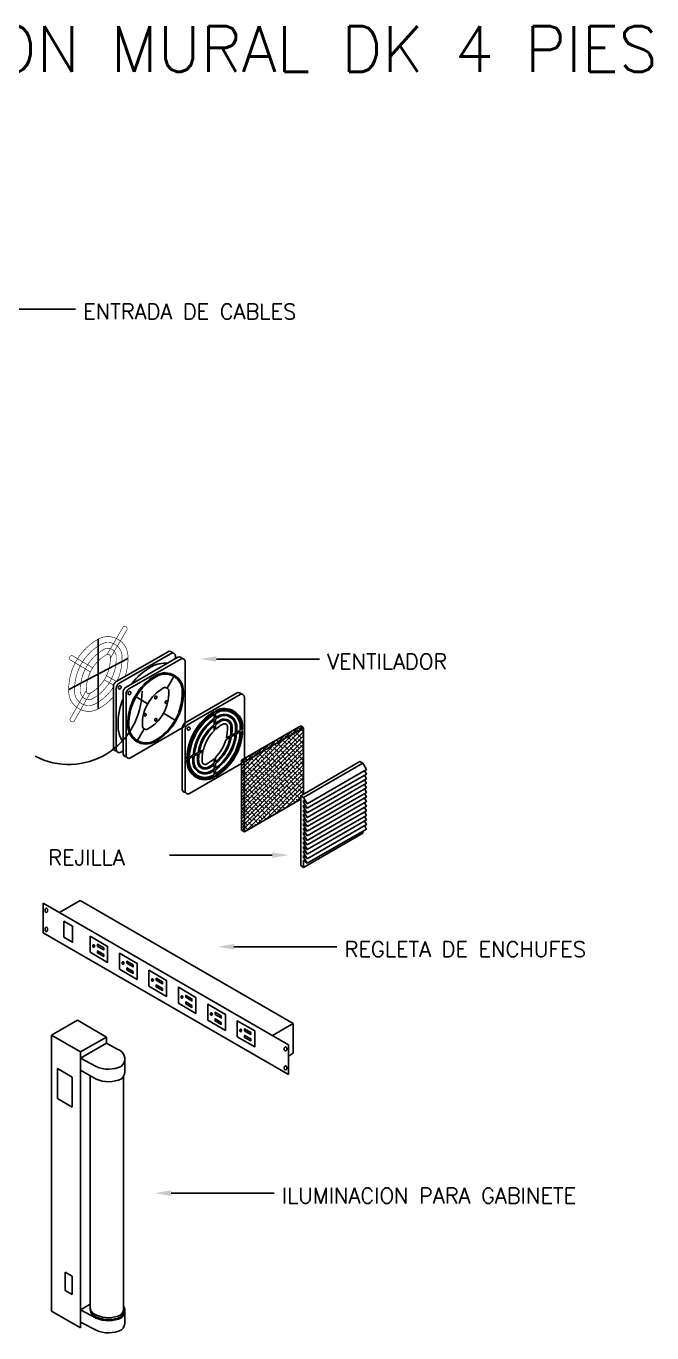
# Model space of a CAD drawing. Extents: x 4.4 to 40.4, y -48.2 to -29.9.
# Drawn here: x 22.28 to 30.82, y -47.74 to -29.92 of the extents above; entities that cross this region are included whole.
import ezdxf
from ezdxf.enums import TextEntityAlignment as Align

# ---------------------------------------------------------------- set-up
doc = ezdxf.new("R2010")
doc.units = 0
doc.header["$LTSCALE"] = 1200
doc.header["$MEASUREMENT"] = 0
doc.layers.get('0').update_dxf_attribs({"linetype": 'CONTINUOUS'})
doc.layers.add('PIEPLANO', color=7, linetype='CONTINUOUS')
doc.styles.add('2', font='ROMANS.shx', dxfattribs={"height": 2})
doc.styles.add('ROMANS', font='ROMANS.shx', dxfattribs={"height": 0.12})

# ---------------------------------------------------------------- blocks, each defined once
blk = doc.blocks.new('*X9')
at = {"color": 0}
for p, q in [((30.316, -38.132), (31.321, -37.126)), ((31.254, -37.194), (31.236, -37.176)), ((31.326, -37.195), (31.281, -37.15)), ((30.316, -38.203), (31.326, -37.193)), ((30.316, -38.061), (31.154, -37.223)), ((30.316, -38.273), (31.326, -37.264)), ((30.316, -37.991), (30.987, -37.32)), ((30.316, -38.344), (31.326, -37.334)), ((30.316, -38.415), (31.326, -37.405)), ((30.971, -37.477), (30.883, -37.388)), ((30.936, -37.371), (30.922, -37.357)), ((31.042, -37.406), (30.967, -37.331)), ((31.113, -37.335), (31.057, -37.279)), ((31.148, -37.441), (31.06, -37.353)), ((31.219, -37.371), (31.13, -37.282)), ((31.183, -37.265), (31.146, -37.228)), ((31.254, -37.477), (31.166, -37.388)), ((31.289, -37.3), (31.201, -37.211)), ((31.325, -37.406), (31.236, -37.318)), ((31.326, -37.265), (31.307, -37.247)), ((30.316, -37.92), (30.82, -37.416)), ((30.316, -38.485), (31.326, -37.476)), ((30.316, -37.849), (30.652, -37.513)), ((30.316, -38.556), (31.326, -37.547)), ((30.316, -37.778), (30.485, -37.609)), ((30.316, -38.627), (31.326, -37.617)), ((30.547, -37.618), (30.519, -37.59)), ((30.653, -37.653), (30.565, -37.565)), ((30.618, -37.547), (30.608, -37.538)), ((30.724, -37.583), (30.653, -37.512)), ((30.759, -37.689), (30.671, -37.6)), ((30.83, -37.618), (30.741, -37.53)), ((30.795, -37.512), (30.743, -37.46)), ((30.901, -37.547), (30.812, -37.459)), ((30.865, -37.441), (30.833, -37.409)), ((30.936, -37.653), (30.848, -37.565)), ((31.007, -37.583), (30.918, -37.494)), ((31.042, -37.689), (30.954, -37.6)), ((31.077, -37.512), (30.989, -37.424)), ((31.113, -37.618), (31.024, -37.53)), ((31.183, -37.547), (31.095, -37.459)), ((31.219, -37.653), (31.13, -37.565)), ((31.289, -37.583), (31.201, -37.494)), ((31.325, -37.689), (31.236, -37.6)), ((31.326, -37.477), (31.272, -37.424)), ((31.326, -37.548), (31.307, -37.53)), ((30.316, -38.698), (31.326, -37.688)), ((30.316, -37.708), (30.318, -37.706)), ((30.316, -38.768), (31.326, -37.759)), ((30.335, -37.83), (30.316, -37.811)), ((30.316, -38.839), (31.326, -37.829)), ((30.406, -37.76), (30.34, -37.693)), ((30.441, -37.866), (30.353, -37.777)), ((30.512, -37.795), (30.423, -37.706)), ((30.476, -37.689), (30.429, -37.642)), ((30.547, -37.901), (30.459, -37.813)), ((30.582, -37.724), (30.494, -37.636)), ((30.618, -37.83), (30.529, -37.742)), ((30.653, -37.936), (30.565, -37.848)), ((30.688, -37.76), (30.6, -37.671)), ((30.724, -37.866), (30.635, -37.777)), ((30.795, -37.795), (30.706, -37.706)), ((30.83, -37.901), (30.741, -37.813)), ((30.865, -37.724), (30.777, -37.636)), ((30.901, -37.83), (30.812, -37.742)), ((30.936, -37.936), (30.848, -37.848)), ((30.971, -37.76), (30.883, -37.671)), ((31.007, -37.866), (30.918, -37.777)), ((31.077, -37.795), (30.989, -37.706)), ((31.113, -37.901), (31.024, -37.813)), ((31.148, -37.724), (31.06, -37.636)), ((31.183, -37.83), (31.095, -37.742)), ((31.219, -37.936), (31.13, -37.848)), ((31.254, -37.76), (31.166, -37.671)), ((31.289, -37.866), (31.201, -37.777)), ((31.326, -37.76), (31.272, -37.706)), ((31.326, -37.831), (31.307, -37.813)), ((30.37, -37.936), (30.316, -37.882)), ((30.406, -38.042), (30.317, -37.954)), ((30.346, -38.88), (31.326, -37.9)), ((30.441, -38.148), (30.353, -38.06)), ((30.476, -37.972), (30.388, -37.883)), ((30.512, -38.078), (30.423, -37.989)), ((30.582, -38.007), (30.494, -37.919)), ((30.514, -38.783), (31.326, -37.971)), ((30.618, -38.113), (30.529, -38.025)), ((30.688, -38.042), (30.6, -37.954)), ((30.724, -38.148), (30.635, -38.06)), ((30.759, -37.972), (30.671, -37.883)), ((30.681, -38.686), (31.326, -38.042)), ((30.795, -38.078), (30.706, -37.989)), ((30.865, -38.007), (30.777, -37.919)), ((30.901, -38.113), (30.812, -38.025)), ((30.971, -38.042), (30.883, -37.954)), ((31.007, -38.148), (30.918, -38.06)), ((31.042, -37.972), (30.954, -37.883)), ((31.077, -38.078), (30.989, -37.989)), ((31.148, -38.007), (31.06, -37.919)), ((31.183, -38.113), (31.095, -38.025)), ((31.254, -38.042), (31.166, -37.954)), ((31.289, -38.148), (31.201, -38.06)), ((31.325, -37.972), (31.236, -37.883)), ((31.326, -38.043), (31.272, -37.989)), ((30.335, -38.113), (30.316, -38.094)), ((30.37, -38.219), (30.316, -38.165)), ((30.406, -38.325), (30.317, -38.237)), ((30.476, -38.254), (30.388, -38.166)), ((30.512, -38.361), (30.423, -38.272)), ((30.547, -38.184), (30.459, -38.095)), ((30.582, -38.29), (30.494, -38.201)), ((30.653, -38.219), (30.565, -38.131)), ((30.688, -38.325), (30.6, -38.237)), ((30.759, -38.254), (30.671, -38.166)), ((30.795, -38.361), (30.706, -38.272)), ((30.83, -38.184), (30.741, -38.095)), ((30.865, -38.29), (30.777, -38.201)), ((30.848, -38.59), (31.326, -38.112)), ((30.936, -38.219), (30.848, -38.131)), ((30.971, -38.325), (30.883, -38.237)), ((31.042, -38.254), (30.954, -38.166)), ((31.077, -38.361), (30.989, -38.272)), ((31.015, -38.493), (31.326, -38.183)), ((31.113, -38.184), (31.024, -38.095)), ((31.148, -38.29), (31.06, -38.201)), ((31.219, -38.219), (31.13, -38.131)), ((31.254, -38.325), (31.166, -38.237)), ((31.325, -38.254), (31.236, -38.166)), ((31.281, -38.282), (31.272, -38.272)), ((31.326, -38.114), (31.307, -38.095)), ((31.319, -38.26), (31.326, -38.254)), ((30.335, -38.396), (30.316, -38.377)), ((30.37, -38.502), (30.316, -38.448)), ((30.406, -38.608), (30.317, -38.52)), ((30.441, -38.431), (30.353, -38.343)), ((30.476, -38.537), (30.388, -38.449)), ((30.547, -38.467), (30.459, -38.378)), ((30.582, -38.573), (30.494, -38.484)), ((30.618, -38.396), (30.529, -38.308)), ((30.653, -38.502), (30.565, -38.414)), ((30.688, -38.608), (30.6, -38.52)), ((30.724, -38.431), (30.635, -38.343)), ((30.759, -38.537), (30.671, -38.449)), ((30.83, -38.467), (30.741, -38.378)), ((30.865, -38.573), (30.777, -38.484)), ((30.901, -38.396), (30.812, -38.308)), ((30.936, -38.502), (30.848, -38.414)), ((30.915, -38.551), (30.883, -38.52)), ((31.007, -38.431), (30.918, -38.343)), ((31.004, -38.5), (30.954, -38.449)), ((31.094, -38.448), (31.024, -38.378)), ((31.183, -38.396), (31.095, -38.308)), ((31.139, -38.422), (31.13, -38.414)), ((31.183, -38.397), (31.276, -38.304)), ((31.228, -38.37), (31.201, -38.343)), ((30.335, -38.679), (30.316, -38.66)), ((30.37, -38.785), (30.316, -38.731)), ((30.441, -38.714), (30.353, -38.626)), ((30.466, -38.81), (30.388, -38.732)), ((30.512, -38.643), (30.423, -38.555)), ((30.547, -38.749), (30.459, -38.661)), ((30.618, -38.679), (30.529, -38.59)), ((30.601, -38.733), (30.565, -38.696)), ((30.69, -38.681), (30.635, -38.626)), ((30.78, -38.629), (30.706, -38.555)), ((30.825, -38.603), (30.812, -38.59)), ((30.377, -38.862), (30.317, -38.802)), ((30.511, -38.784), (30.494, -38.767))]:
    blk.add_line(p, q, dxfattribs=at)
blk = doc.blocks.new('*X8')
at = {"color": 0}
for p, q in [((30.987, -37.32), (31.123, -37.183)), ((31.112, -37.247), (31.249, -37.111)), ((31.202, -37.195), (31.166, -37.159)), ((31.236, -37.176), (31.223, -37.163)), ((31.263, -37.15), (31.233, -37.12)), ((31.238, -37.175), (31.302, -37.111)), ((31.303, -37.137), (31.276, -37.11)), ((30.61, -37.537), (30.747, -37.4)), ((30.736, -37.465), (30.872, -37.328)), ((30.786, -37.415), (30.762, -37.392)), ((30.833, -37.409), (30.799, -37.375)), ((30.839, -37.362), (30.83, -37.353)), ((30.861, -37.392), (30.998, -37.256)), ((30.9, -37.37), (30.863, -37.333)), ((30.967, -37.331), (30.931, -37.294)), ((30.933, -37.35), (30.932, -37.348)), ((31.001, -37.312), (30.985, -37.295)), ((31.024, -37.282), (30.998, -37.256)), ((31.068, -37.273), (31.038, -37.242)), ((31.077, -37.229), (31.065, -37.217)), ((31.135, -37.234), (31.099, -37.197)), ((30.294, -37.694), (30.371, -37.618)), ((30.359, -37.682), (30.496, -37.545)), ((30.361, -37.627), (30.359, -37.624)), ((30.429, -37.642), (30.393, -37.605)), ((30.463, -37.622), (30.454, -37.614)), ((30.494, -37.6), (30.46, -37.566)), ((30.485, -37.609), (30.622, -37.473)), ((30.53, -37.583), (30.507, -37.561)), ((30.547, -37.547), (30.527, -37.527)), ((30.597, -37.545), (30.561, -37.508)), ((30.6, -37.494), (30.594, -37.489)), ((30.665, -37.506), (30.628, -37.469)), ((30.698, -37.486), (30.693, -37.481)), ((30.732, -37.467), (30.695, -37.43)), ((30.765, -37.448), (30.746, -37.428)), ((30.266, -37.722), (30.294, -37.694)), ((30.266, -37.775), (30.316, -37.725)), ((30.266, -37.828), (30.316, -37.778)), ((30.282, -37.813), (30.266, -37.797)), ((30.266, -37.881), (30.316, -37.831)), ((30.308, -37.892), (30.266, -37.85)), ((30.316, -37.741), (30.269, -37.693)), ((30.308, -37.68), (30.292, -37.663)), ((30.316, -37.794), (30.295, -37.773)), ((30.362, -37.68), (30.325, -37.644)), ((30.266, -37.934), (30.316, -37.884)), ((30.266, -37.987), (30.316, -37.937)), ((30.266, -38.041), (30.316, -37.991)), ((30.282, -38.025), (30.266, -38.009)), ((30.266, -38.094), (30.316, -38.044)), ((30.308, -38.104), (30.266, -38.062)), ((30.316, -37.953), (30.269, -37.905)), ((30.316, -38.006), (30.295, -37.985)), ((30.266, -38.147), (30.316, -38.097)), ((30.266, -38.2), (30.316, -38.15)), ((30.266, -38.253), (30.316, -38.203)), ((30.282, -38.237), (30.266, -38.221)), ((30.266, -38.306), (30.316, -38.256)), ((30.308, -38.316), (30.266, -38.274)), ((30.316, -38.165), (30.269, -38.117)), ((30.316, -38.218), (30.295, -38.197)), ((30.266, -38.359), (30.316, -38.309)), ((30.266, -38.412), (30.316, -38.362)), ((30.266, -38.465), (30.316, -38.415)), ((30.282, -38.449), (30.266, -38.433)), ((30.266, -38.518), (30.316, -38.468)), ((30.308, -38.528), (30.266, -38.486)), ((30.266, -38.571), (30.316, -38.521)), ((30.316, -38.377), (30.269, -38.33)), ((30.316, -38.43), (30.295, -38.409)), ((30.266, -38.624), (30.316, -38.574)), ((30.266, -38.677), (30.316, -38.627)), ((30.282, -38.661), (30.266, -38.645)), ((30.266, -38.73), (30.316, -38.68)), ((30.308, -38.741), (30.266, -38.698)), ((30.266, -38.783), (30.316, -38.733)), ((30.316, -38.589), (30.269, -38.542)), ((30.316, -38.642), (30.295, -38.621)), ((30.266, -38.836), (30.316, -38.786)), ((30.282, -38.873), (30.266, -38.857)), ((30.316, -38.801), (30.269, -38.754)), ((30.279, -38.876), (30.316, -38.839)), ((30.316, -38.854), (30.295, -38.833)), ((30.313, -38.895), (30.316, -38.892))]:
    blk.add_line(p, q, dxfattribs=at)

msp = doc.modelspace()

# ---------------------------------------------------------------- linework, layer by layer
at = {"color": 8, "linetype": 'ByBlock'}
for p, q in [((21.548, -33.779), (22.952, -33.779)), ((24.876, -38.549), (26.28, -38.549)), ((25.637, -41.222), (24.233, -41.222)), ((25.115, -42.471), (26.519, -42.471)), ((24.258, -45.831), (25.662, -45.831))]:
    msp.add_line(p, q, dxfattribs=at)
at = {"color": 8}
for p, q in [((23.264, -38.277), (23.264, -39.229)), ((22.86, -38.963), (23.668, -38.543)), ((22.733, -42.004), (23.018, -41.84)), ((23.018, -41.84), (25.922, -43.517)), ((22.513, -41.878), (25.857, -43.808)), ((22.513, -42.284), (22.513, -41.878)), ((22.574, -41.913), (25.796, -43.773)), ((22.794, -42.122), (22.794, -42.34)), ((25.857, -44.214), (22.513, -42.284)), ((22.626, -43.678), (22.979, -43.474)), ((23.375, -43.702), (22.979, -43.474)), ((25.638, -43.681), (25.922, -43.517)), ((25.922, -43.923), (25.922, -43.517)), ((23.021, -43.906), (22.626, -43.678)), ((22.626, -47.438), (22.626, -43.678)), ((23.021, -43.906), (23.375, -43.702)), ((23.021, -43.992), (23.375, -43.788)), ((23.375, -43.702), (23.375, -43.788)), ((25.857, -44.214), (25.857, -43.808)), ((23.021, -47.666), (23.021, -43.906)), ((25.857, -43.961), (25.922, -43.923)), ((22.909, -44.249), (22.705, -44.131)), ((22.705, -44.539), (22.705, -44.131)), ((23.233, -44.275), (23.021, -44.153)), ((23.624, -44.153), (23.624, -44.017)), ((22.909, -44.657), (22.909, -44.249)), ((23.154, -44.229), (23.154, -47.41)), ((23.609, -44.234), (23.609, -47.405)), ((22.909, -44.657), (22.705, -44.539)), ((22.81, -47.156), (22.81, -46.906)), ((22.909, -46.964), (22.81, -46.906)), ((22.909, -47.213), (22.909, -46.964)), ((22.909, -47.213), (22.81, -47.156)), ((23.021, -47.422), (23.153, -47.346)), ((23.021, -47.666), (22.626, -47.438)), ((23.624, -47.612), (23.624, -47.447))]:
    msp.add_line(p, q, dxfattribs=at)
for p, q in [((23.509, -38.857), (24.216, -38.449)), ((23.549, -38.88), (24.256, -38.472)), ((23.642, -38.934), (24.349, -38.525)), ((23.682, -38.957), (24.389, -38.549)), ((24.316, -38.506), (24.316, -38.545)), ((24.449, -39.42), (24.449, -38.583)), ((24.203, -38.945), (24.302, -38.772)), ((23.469, -39.763), (23.469, -38.926)), ((23.509, -39.786), (23.509, -38.95)), ((23.602, -39.84), (23.602, -39.003)), ((24.449, -39.42), (25.157, -39.011)), ((23.642, -39.863), (23.642, -39.026)), ((23.766, -39.055), (23.937, -39.159)), ((24.489, -39.443), (25.197, -39.034)), ((25.257, -39.905), (25.257, -39.069)), ((24.154, -39.287), (24.325, -39.391)), ((24.845, -39.265), (24.845, -39.284)), ((24.845, -39.303), (24.845, -39.36)), ((24.861, -39.256), (24.861, -39.274)), ((24.861, -39.293), (24.861, -39.35)), ((23.702, -39.898), (24.409, -39.489)), ((23.888, -39.501), (23.789, -39.675)), ((24.409, -40.326), (24.409, -39.489)), ((24.449, -40.349), (24.449, -39.512)), ((24.845, -39.38), (24.845, -39.44)), ((24.845, -39.461), (24.845, -39.526)), ((24.861, -39.369), (24.861, -39.428)), ((24.861, -39.448), (24.861, -39.511)), ((25.15, -39.569), (25.2, -39.543)), ((25.151, -39.551), (25.201, -39.525)), ((25.217, -39.929), (26.025, -39.462)), ((25.217, -39.516), (25.233, -39.508)), ((25.217, -39.535), (25.233, -39.526)), ((25.257, -39.952), (26.065, -39.485)), ((26.025, -39.462), (26.065, -39.485)), ((26.065, -40.391), (26.065, -39.485)), ((25.006, -39.644), (25.062, -39.615)), ((25.011, -39.623), (25.066, -39.595)), ((25.08, -39.606), (25.133, -39.578)), ((25.083, -39.586), (25.135, -39.559)), ((23.569, -39.821), (23.602, -39.802)), ((24.473, -39.903), (24.489, -39.894)), ((24.505, -39.904), (24.554, -39.879)), ((24.506, -39.886), (24.556, -39.86)), ((24.571, -39.87), (24.622, -39.844)), ((24.572, -39.851), (24.624, -39.824)), ((24.639, -39.835), (24.692, -39.807)), ((24.642, -39.815), (24.697, -39.786)), ((24.861, -39.892), (24.861, -39.957)), ((24.473, -39.921), (24.489, -39.912)), ((24.509, -40.383), (25.217, -39.975)), ((24.845, -39.907), (24.845, -39.97)), ((24.845, -39.99), (24.845, -40.049)), ((24.845, -40.069), (24.845, -40.125)), ((24.861, -39.978), (24.861, -40.038)), ((24.861, -40.058), (24.861, -40.115)), ((25.217, -39.929), (25.257, -39.952)), ((25.217, -40.881), (25.217, -39.929)), ((25.257, -40.904), (25.257, -39.952)), ((26.025, -40.414), (26.832, -39.948)), ((26.065, -40.437), (26.872, -39.971)), ((26.832, -39.948), (26.872, -39.971)), ((24.845, -40.144), (24.845, -40.162)), ((24.861, -40.134), (24.861, -40.153)), ((26.025, -40.414), (26.065, -40.437)), ((26.025, -41.366), (26.025, -40.414)), ((25.257, -40.904), (26.025, -40.46)), ((26.065, -40.437), (26.114, -40.522)), ((26.065, -40.5), (26.065, -40.479)), ((26.065, -40.479), (26.114, -40.522)), ((26.065, -40.5), (26.114, -40.584)), ((26.065, -40.562), (26.065, -40.541)), ((26.065, -40.541), (26.114, -40.584)), ((26.065, -40.562), (26.114, -40.647)), ((26.065, -40.625), (26.065, -40.604)), ((26.065, -40.604), (26.114, -40.647)), ((26.065, -40.625), (26.114, -40.709)), ((26.065, -40.687), (26.065, -40.666)), ((26.065, -40.666), (26.114, -40.709)), ((26.065, -40.687), (26.114, -40.772)), ((26.065, -40.749), (26.065, -40.729)), ((26.065, -40.729), (26.114, -40.772)), ((26.065, -40.749), (26.114, -40.834)), ((26.065, -40.812), (26.065, -40.791)), ((26.065, -40.791), (26.114, -40.834)), ((25.217, -40.881), (25.257, -40.904)), ((26.065, -40.812), (26.114, -40.896)), ((26.065, -40.874), (26.065, -40.853)), ((26.065, -40.853), (26.114, -40.896)), ((26.065, -40.874), (26.114, -40.959)), ((26.065, -40.937), (26.065, -40.916)), ((26.065, -40.916), (26.114, -40.959)), ((26.065, -41.389), (26.872, -40.923)), ((26.065, -40.937), (26.114, -41.021)), ((26.872, -40.923), (26.872, -40.895)), ((26.065, -40.999), (26.065, -40.978)), ((26.065, -40.978), (26.114, -41.021)), ((26.065, -40.999), (26.114, -41.084)), ((26.065, -41.061), (26.065, -41.041)), ((26.065, -41.041), (26.114, -41.084)), ((26.065, -41.061), (26.114, -41.146)), ((26.065, -41.124), (26.065, -41.103)), ((26.065, -41.103), (26.114, -41.146)), ((26.065, -41.124), (26.114, -41.208)), ((26.065, -41.186), (26.065, -41.165)), ((26.065, -41.165), (26.114, -41.208)), ((26.065, -41.186), (26.114, -41.271)), ((26.065, -41.249), (26.065, -41.228)), ((26.065, -41.228), (26.114, -41.271)), ((26.065, -41.249), (26.114, -41.333)), ((26.065, -41.29), (26.114, -41.333)), ((26.065, -41.389), (26.065, -41.29)), ((26.025, -41.366), (26.065, -41.389))]:
    msp.add_line(p, q)
at = {"color": 8, "const_width": 0.008}
for points in [[(23.384, -38.486), (23.602, -38.113, -0.74297), (23.657, -38.145), (23.43, -38.534)], [(23.668, -38.52, 0.574584), (23.264, -38.277, 0.280744), (22.86, -38.986, 0.574584), (23.264, -39.229, 0.08389), (23.469, -39.066, 0.574584)], [(23.588, -38.521, 0.577137), (23.303, -38.347, 0.281383), (22.94, -38.986, 0.577137), (23.226, -39.159, 0.118674), (23.469, -38.936, 0.577137)], [(23.156, -38.725), (22.882, -38.561, -0.789184), (22.911, -38.504), (23.187, -38.669)], [(23.517, -38.852, 0.122203), (23.588, -38.521, 0.577137)], [(23.63, -38.787, 0.086725), (23.668, -38.52, 0.574584)], [(23.343, -38.833), (23.472, -38.905, 0.789184)], [(23.107, -38.965), (22.879, -39.366, 0.74297), (22.934, -39.397), (23.157, -39.006)]]:
    msp.add_lwpolyline(points, format="xyb", dxfattribs=at)
for points in [[(23.508, -38.521, 0.58238), (23.341, -38.417, 0.282325), (23.021, -38.986, 0.58238), (23.187, -39.089, 0.282325)], [(23.428, -38.52, 0.60312), (23.38, -38.488, 0.284053), (23.101, -38.987, 0.60312), (23.149, -39.019, 0.284053)]]:
    msp.add_lwpolyline(points, format="xyb", close=True, dxfattribs=at)
msp.add_lwpolyline([(23.513, -38.855), (23.376, -38.778)], dxfattribs=at)
for points in [[(24.034, -39.678, 0.280914), (24.425, -38.99, 0.575205), (24.057, -38.768, 0.280914), (23.666, -39.456, 0.575205)], [(24.026, -39.664, 0.281037), (24.409, -38.99, 0.575677), (24.065, -38.782, 0.281037), (23.682, -39.456, 0.575677)], [(23.562, -38.915, 0.117566), (23.555, -38.914, 0.104454), (23.547, -38.918, 0.090047), (23.542, -38.924, 0.081971), (23.538, -38.932, 0.081971), (23.537, -38.941, 0.090047), (23.539, -38.949, 0.104454), (23.544, -38.955, 0.117566), (23.55, -38.958, 0.117566), (23.557, -38.959, 0.104454), (23.564, -38.955, 0.090047), (23.57, -38.95, 0.081971), (23.574, -38.941, 0.081971), (23.575, -38.932, 0.090047), (23.573, -38.924, 0.104454), (23.568, -38.918, 0.117566)], [(23.695, -38.992, 0.117566), (23.688, -38.991, 0.104454), (23.681, -38.995, 0.090047), (23.675, -39, 0.081971), (23.671, -39.009, 0.081971), (23.67, -39.018, 0.090047), (23.672, -39.026, 0.104454), (23.677, -39.032, 0.117566), (23.683, -39.035, 0.117566), (23.69, -39.036, 0.104454), (23.698, -39.032, 0.090047), (23.703, -39.026, 0.081971), (23.707, -39.018, 0.081971), (23.708, -39.009, 0.090047), (23.706, -39.001, 0.104454), (23.701, -38.995, 0.117566)], [(23.938, -39.503, 0.283574), (24.225, -38.99, 0.594805), (24.154, -38.943, 0.283574), (23.866, -39.456, 0.594805)], [(24.053, -39.056, 0.117566), (24.047, -39.056, 0.104454), (24.042, -39.058, 0.090047), (24.037, -39.063, 0.081971), (24.034, -39.07, 0.081971), (24.033, -39.077, 0.090047), (24.035, -39.083, 0.104454), (24.039, -39.088, 0.117566), (24.044, -39.091, 0.117566), (24.049, -39.091, 0.104454), (24.055, -39.089, 0.090047), (24.06, -39.084, 0.081971), (24.063, -39.077, 0.081971), (24.063, -39.07, 0.090047), (24.062, -39.064, 0.104454), (24.058, -39.059, 0.117566)], [(24.194, -39.12, 0.117566), (24.189, -39.12, 0.104454), (24.183, -39.123, 0.090047), (24.178, -39.127, 0.081971), (24.175, -39.134, 0.081971), (24.175, -39.141, 0.090047), (24.176, -39.148, 0.104454), (24.18, -39.153, 0.117566), (24.185, -39.155, 0.117566), (24.191, -39.156, 0.104454), (24.196, -39.153, 0.090047), (24.201, -39.148, 0.081971), (24.204, -39.142, 0.081971), (24.205, -39.135, 0.090047), (24.203, -39.128, 0.104454), (24.199, -39.123, 0.117566)], [(23.907, -39.291, 0.117566), (23.901, -39.291, 0.104454), (23.895, -39.294, 0.090047), (23.891, -39.298, 0.081971), (23.888, -39.305, 0.081971), (23.887, -39.312, 0.090047), (23.889, -39.318, 0.104454), (23.893, -39.324, 0.117566), (23.898, -39.326, 0.117566), (23.903, -39.326, 0.104454), (23.909, -39.324, 0.090047), (23.914, -39.319, 0.081971), (23.917, -39.313, 0.081971), (23.917, -39.306, 0.090047), (23.916, -39.299, 0.104454), (23.912, -39.294, 0.117566)], [(24.053, -39.36, 0.117566), (24.047, -39.359, 0.104454), (24.042, -39.362, 0.090047), (24.037, -39.367, 0.081971), (24.034, -39.373, 0.081971), (24.033, -39.38, 0.090047), (24.035, -39.387, 0.104454), (24.039, -39.392, 0.117566), (24.044, -39.395, 0.117566), (24.049, -39.395, 0.104454), (24.055, -39.392, 0.090047), (24.06, -39.387, 0.081971), (24.063, -39.381, 0.081971), (24.063, -39.374, 0.090047), (24.062, -39.367, 0.104454), (24.058, -39.362, 0.117566)], [(24.503, -39.477, 0.117566), (24.496, -39.477, 0.104454), (24.488, -39.48, 0.090047), (24.483, -39.486, 0.081971), (24.479, -39.494, 0.081971), (24.478, -39.503, 0.090047), (24.48, -39.511, 0.104454), (24.485, -39.518, 0.117566), (24.491, -39.521, 0.117566), (24.498, -39.521, 0.104454), (24.505, -39.518, 0.090047), (24.511, -39.512, 0.081971), (24.515, -39.504, 0.081971), (24.516, -39.495, 0.090047), (24.514, -39.487, 0.104454), (24.509, -39.481, 0.117566)]]:
    msp.add_lwpolyline(points, format="xyb", close=True)
for points in [[(24.845, -39.265, 0.259005), (24.473, -39.903, 0.575155)], [(24.845, -39.284, 0.25245), (24.489, -39.894, 0.575677)], [(24.845, -39.303, 0.245578), (24.506, -39.886, 0.576207)], [(24.845, -39.36, 0.22278), (24.556, -39.86, 0.578278)], [(25.233, -39.508, 0.010592), (25.233, -39.476, 0.575155), (24.865, -39.254, 0.001468), (24.861, -39.256, 0.575155)], [(25.217, -39.516, 0.013601), (25.217, -39.476, 0.575677), (24.873, -39.268, 0.004498), (24.861, -39.274, 0.575677)], [(25.201, -39.525, 0.016764), (25.201, -39.476, 0.576207), (24.88, -39.282, 0.007672), (24.861, -39.293, 0.576207)], [(25.151, -39.551, 0.027328), (25.153, -39.476, 0.578278), (24.903, -39.324, 0.018264), (24.861, -39.35, 0.578278)], [(25.135, -39.559, 0.031265), (25.137, -39.476, 0.579198), (24.911, -39.338, 0.022208), (24.861, -39.369, 0.579198)], [(25.083, -39.586, 0.044638), (25.089, -39.476, 0.583244), (24.934, -39.38, 0.035592), (24.861, -39.428, 0.583244)], [(24.845, -39.38, 0.214341), (24.572, -39.851, 0.579198)], [(24.845, -39.44, 0.185892), (24.624, -39.824, 0.583244)], [(24.845, -39.461, 0.175169), (24.642, -39.815, 0.585333)], [(24.845, -39.526, 0.138129), (24.697, -39.786, 0.598324)], [(25.066, -39.595, 0.049721), (25.073, -39.476, 0.585333), (24.942, -39.394, 0.040668), (24.861, -39.448, 0.585333)], [(25.011, -39.623, 0.067494), (25.025, -39.476, 0.598324), (24.965, -39.436, 0.058308), (24.861, -39.511, 0.598324)], [(24.861, -40.153, 0.255303), (25.233, -39.526, 0.575155)], [(24.861, -40.134, 0.248656), (25.217, -39.535, 0.575677)], [(24.861, -40.115, 0.241685), (25.2, -39.543, 0.576207)], [(24.861, -40.058, 0.218546), (25.15, -39.569, 0.578278)], [(24.861, -40.038, 0.209977), (25.133, -39.578, 0.579198)], [(24.861, -39.978, 0.181062), (25.08, -39.606, 0.583244)], [(24.861, -39.957, 0.170154), (25.062, -39.615, 0.585333)], [(24.861, -39.892, 0.132417), (25.006, -39.644, 0.598324)], [(24.554, -39.879, 0.023053), (24.553, -39.941, 0.578278), (24.803, -40.094, 0.281624)], [(24.571, -39.87, 0.026846), (24.569, -39.941, 0.579198), (24.795, -40.08, 0.281801)], [(24.622, -39.844, 0.039711), (24.617, -39.941, 0.583244), (24.772, -40.038, 0.282447)], [(24.639, -39.835, 0.044591), (24.633, -39.941, 0.585333), (24.764, -40.024, 0.282714)], [(24.692, -39.807, 0.061617), (24.682, -39.942, 0.598324), (24.741, -39.982, 0.283799)], [(24.473, -39.921, 0.006903), (24.473, -39.942, 0.575155), (24.842, -40.164, 0.280902)], [(24.489, -39.912, 0.009809), (24.489, -39.942, 0.575677), (24.834, -40.15, 0.281037)], [(24.505, -39.904, 0.012864), (24.505, -39.942, 0.576207), (24.826, -40.136, 0.281168)], [(24.741, -39.982, 0.057881), (24.845, -39.907, 0.598324)], [(24.764, -40.024, 0.040299), (24.845, -39.97, 0.585333)], [(24.772, -40.038, 0.035239), (24.845, -39.99, 0.583244)], [(24.795, -40.08, 0.021893), (24.845, -40.049, 0.579198)], [(24.803, -40.094, 0.017959), (24.845, -40.069, 0.578278)], [(24.826, -40.136, 0.007395), (24.845, -40.125, 0.576207)], [(24.834, -40.15, 0.004229), (24.845, -40.144, 0.575677)], [(24.842, -40.164, 0.001207), (24.845, -40.162, 0.575155)]]:
    msp.add_lwpolyline(points, format="xyb")
for points in [[(26.872, -39.971), (26.921, -40.056), (26.114, -40.522)], [(26.894, -40.071), (26.921, -40.118), (26.114, -40.584)], [(26.894, -40.134), (26.921, -40.181), (26.114, -40.647)], [(26.894, -40.196), (26.921, -40.243), (26.114, -40.709)], [(26.894, -40.259), (26.921, -40.305), (26.114, -40.772)], [(26.894, -40.321), (26.921, -40.368), (26.114, -40.834)], [(26.894, -40.383), (26.921, -40.43), (26.114, -40.896)], [(26.894, -40.446), (26.921, -40.493), (26.114, -40.959)], [(26.894, -40.508), (26.921, -40.555), (26.114, -41.021)], [(26.894, -40.571), (26.921, -40.617), (26.114, -41.084)], [(26.894, -40.633), (26.921, -40.68), (26.114, -41.146)], [(26.894, -40.695), (26.921, -40.742), (26.114, -41.208)], [(26.894, -40.758), (26.921, -40.805), (26.114, -41.271)], [(26.894, -40.82), (26.921, -40.867), (26.114, -41.333)]]:
    msp.add_lwpolyline(points)
at = {"color": 8}
for points in [[(22.555, -41.947, 0.143628), (22.548, -41.949, 0.107177), (22.542, -41.955, 0.078133), (22.538, -41.964, 0.065396), (22.537, -41.975, 0.065396), (22.538, -41.987, 0.078133), (22.542, -41.995, 0.107177), (22.548, -42.002, 0.143628), (22.555, -42.004, 0.143628), (22.562, -42.002, 0.107177), (22.568, -41.995, 0.078133), (22.572, -41.987, 0.065396), (22.573, -41.975, 0.065396), (22.572, -41.964, 0.078133), (22.568, -41.955, 0.107177), (22.562, -41.949, 0.143628)], [(22.555, -42.206, 0.143628), (22.548, -42.208, 0.107177), (22.542, -42.215, 0.078133), (22.538, -42.224, 0.065396), (22.537, -42.235, 0.065396), (22.538, -42.246, 0.078133), (22.542, -42.255, 0.107177), (22.548, -42.262, 0.143628), (22.555, -42.263, 0.143628), (22.562, -42.262, 0.107177), (22.568, -42.255, 0.078133), (22.572, -42.246, 0.065396), (22.573, -42.235, 0.065396), (22.572, -42.224, 0.078133), (22.568, -42.215, 0.107177), (22.562, -42.208, 0.143628)], [(23.2, -42.478, 0.13601), (23.204, -42.477, 0.106948), (23.208, -42.473, 0.081571), (23.211, -42.468, 0.069698), (23.212, -42.461, 0.069698), (23.211, -42.454, 0.081571), (23.208, -42.449, 0.106948), (23.204, -42.445, 0.13601), (23.2, -42.444, 0.13601), (23.196, -42.445, 0.106948), (23.191, -42.449, 0.081571), (23.189, -42.454, 0.069698), (23.188, -42.461, 0.069698), (23.189, -42.468, 0.081571), (23.191, -42.473, 0.106948), (23.196, -42.477, 0.13601)], [(23.601, -42.71, 0.13601), (23.606, -42.709, 0.106948), (23.61, -42.705, 0.081571), (23.612, -42.7, 0.069698), (23.613, -42.693, 0.069698), (23.612, -42.686, 0.081571), (23.61, -42.68, 0.106948), (23.606, -42.677, 0.13601), (23.601, -42.675, 0.13601), (23.597, -42.677, 0.106948), (23.593, -42.68, 0.081571), (23.59, -42.686, 0.069698), (23.589, -42.693, 0.069698), (23.59, -42.7, 0.081571), (23.593, -42.705, 0.106948), (23.597, -42.709, 0.13601)], [(24.003, -42.942, 0.13601), (24.007, -42.941, 0.106948), (24.011, -42.937, 0.081571), (24.014, -42.931, 0.069698), (24.015, -42.924, 0.069698), (24.014, -42.918, 0.081571), (24.011, -42.912, 0.106948), (24.007, -42.908, 0.13601), (24.003, -42.907, 0.13601), (23.998, -42.908, 0.106948), (23.994, -42.912, 0.081571), (23.992, -42.918, 0.069698), (23.991, -42.924, 0.069698), (23.992, -42.931, 0.081571), (23.994, -42.937, 0.106948), (23.998, -42.941, 0.13601)], [(24.404, -43.174, 0.13601), (24.408, -43.172, 0.106948), (24.413, -43.169, 0.081571), (24.415, -43.163, 0.069698), (24.416, -43.156, 0.069698), (24.415, -43.149, 0.081571), (24.413, -43.144, 0.106948), (24.408, -43.14, 0.13601), (24.404, -43.139, 0.13601), (24.4, -43.14, 0.106948), (24.396, -43.144, 0.081571), (24.393, -43.149, 0.069698), (24.392, -43.156, 0.069698), (24.393, -43.163, 0.081571), (24.396, -43.169, 0.106948), (24.4, -43.172, 0.13601)], [(24.806, -43.405, 0.13601), (24.81, -43.404, 0.106948), (24.814, -43.4, 0.081571), (24.817, -43.395, 0.069698), (24.818, -43.388, 0.069698), (24.817, -43.381, 0.081571), (24.814, -43.376, 0.106948), (24.81, -43.372, 0.13601), (24.806, -43.371, 0.13601), (24.801, -43.372, 0.106948), (24.797, -43.376, 0.081571), (24.794, -43.381, 0.069698), (24.794, -43.388, 0.069698), (24.794, -43.395, 0.081571), (24.797, -43.4, 0.106948), (24.801, -43.404, 0.13601)], [(25.207, -43.63, 0.13601), (25.211, -43.629, 0.106948), (25.215, -43.625, 0.081571), (25.218, -43.619, 0.069698), (25.219, -43.612, 0.069698), (25.218, -43.605, 0.081571), (25.215, -43.6, 0.106948), (25.211, -43.596, 0.13601), (25.207, -43.595, 0.13601), (25.203, -43.596, 0.106948), (25.198, -43.6, 0.081571), (25.196, -43.605, 0.069698), (25.195, -43.612, 0.069698), (25.196, -43.619, 0.081571), (25.198, -43.625, 0.106948), (25.203, -43.629, 0.13601)], [(25.818, -43.835, 0.143628), (25.811, -43.837, 0.107177), (25.805, -43.843, 0.078133), (25.801, -43.852, 0.065396), (25.799, -43.864, 0.065396), (25.801, -43.875, 0.078133), (25.805, -43.884, 0.107177), (25.811, -43.89, 0.143628), (25.818, -43.892, 0.143628), (25.824, -43.89, 0.107177), (25.831, -43.884, 0.078133), (25.835, -43.875, 0.065396), (25.836, -43.864, 0.065396), (25.835, -43.852, 0.078133), (25.831, -43.843, 0.107177), (25.824, -43.837, 0.143628)], [(25.818, -44.095, 0.143628), (25.811, -44.097, 0.107177), (25.805, -44.103, 0.078133), (25.801, -44.112, 0.065396), (25.799, -44.123, 0.065396), (25.801, -44.135, 0.078133), (25.805, -44.144, 0.107177), (25.811, -44.15, 0.143628), (25.818, -44.152, 0.143628), (25.824, -44.15, 0.107177), (25.831, -44.144, 0.078133), (25.835, -44.135, 0.065396), (25.836, -44.123, 0.065396), (25.835, -44.112, 0.078133), (25.831, -44.103, 0.107177), (25.824, -44.097, 0.143628)]]:
    msp.add_lwpolyline(points, format="xyb", close=True, dxfattribs=at)
msp.add_lwpolyline([(22.794, -42.34), (22.914, -42.409), (22.914, -42.191), (22.794, -42.122)], dxfattribs=at)
for points in [[(23.153, -42.547), (23.391, -42.685), (23.391, -42.467), (23.153, -42.329)], [(23.337, -42.487), (23.252, -42.438), (23.252, -42.466), (23.337, -42.514)], [(23.337, -42.577), (23.252, -42.528), (23.252, -42.555), (23.337, -42.604)], [(23.554, -42.778), (23.793, -42.916), (23.793, -42.698), (23.554, -42.561)], [(23.738, -42.719), (23.654, -42.67), (23.654, -42.697), (23.738, -42.746)], [(23.738, -42.809), (23.654, -42.76), (23.654, -42.787), (23.738, -42.836)], [(23.955, -43.01), (24.194, -43.148), (24.194, -42.93), (23.955, -42.792)], [(24.139, -42.951), (24.055, -42.902), (24.055, -42.929), (24.139, -42.978)], [(24.139, -43.041), (24.055, -42.992), (24.055, -43.019), (24.139, -43.068)], [(24.357, -43.242), (24.595, -43.38), (24.595, -43.162), (24.357, -43.024)], [(24.541, -43.183), (24.456, -43.134), (24.456, -43.161), (24.541, -43.21)], [(24.541, -43.272), (24.456, -43.224), (24.456, -43.251), (24.541, -43.299)], [(24.758, -43.474), (24.997, -43.612), (24.997, -43.394), (24.758, -43.256)], [(24.942, -43.414), (24.858, -43.365), (24.858, -43.393), (24.942, -43.441)], [(24.942, -43.504), (24.858, -43.455), (24.858, -43.482), (24.942, -43.531)], [(25.159, -43.698), (25.398, -43.836), (25.398, -43.618), (25.159, -43.48)], [(25.344, -43.639), (25.259, -43.59), (25.259, -43.617), (25.344, -43.666)], [(25.344, -43.728), (25.259, -43.68), (25.259, -43.707), (25.344, -43.756)]]:
    msp.add_lwpolyline(points, close=True, dxfattribs=at)
for points in [[(23.021, -43.992), (23.233, -44.104, 0.224916), (23.579, -44.099, 0.522656), (23.56, -43.886, 0.019632), (23.531, -43.872), (23.375, -43.788)], [(23.233, -44.275, 0.224916), (23.579, -44.271, 0.258677), (23.624, -44.153, 0.019632)], [(23.021, -47.422), (23.233, -47.534, 0.224916), (23.579, -47.529, 0.358125), (23.609, -47.367, 0.019632)], [(23.19, -47.468), (23.24, -47.494, 0.223274), (23.57, -47.49, 0.220262), (23.609, -47.403, 0.019577)], [(23.19, -47.493), (23.24, -47.519, 0.223274), (23.57, -47.516, 0.247208), (23.609, -47.417, 0.019577)], [(23.021, -47.587), (23.233, -47.698, 0.224916), (23.579, -47.694, 0.258677), (23.624, -47.576, 0.019632)]]:
    msp.add_lwpolyline(points, format="xyb", dxfattribs=at)
for centre, radius, start, end in [((24.236, -38.483), 0.04, 24.7356, 120), ((24.276, -38.506), 0.04, 0, 120), ((24.425, -39.433), 0.892, 118.9806, 142.5381), ((24.177, -38.986), 0.381, 85.2069, 118.7296), ((24.369, -38.56), 0.04, 24.7356, 120), ((24.409, -38.583), 0.04, 0, 120), ((23.549, -38.926), 0.08, 120, 180), ((23.589, -38.95), 0.08, 120, 180), ((23.682, -39.003), 0.08, 120, 180), ((23.722, -39.026), 0.08, 120, 180), ((25.177, -39.046), 0.04, 24.7356, 120), ((24.425, -39.433), 0.892, 157.4248, 181.7439), ((25.217, -39.069), 0.04, 0, 120), ((23.914, -39.46), 0.381, 179.0987, 214.7825), ((24.489, -39.489), 0.08, 120, 180), ((24.369, -39.42), 0.08, 300, 0), ((24.529, -39.512), 0.08, 120, 180), ((23.509, -39.763), 0.04, 180, 275.2644), ((23.549, -39.786), 0.04, 180, 300), ((23.642, -39.84), 0.04, 180, 275.2644), ((23.682, -39.863), 0.04, 180, 300), ((24.449, -40.326), 0.04, 180, 275.2644), ((24.489, -40.349), 0.04, 180, 300)]:
    msp.add_arc(centre, radius, start, end)
for centre, radius, start, end in [((22.86, -38.986), 1, 242.7231, 0), ((22.86, -38.986), 2.842170943040401e-15, 180, 0), ((23.266, -47.384), 0.113, 180.2964, 227.7781), ((23.266, -47.41), 0.113, 180.2964, 227.7781)]:
    msp.add_arc(centre, radius, start, end, dxfattribs=at)
at = {"color": 8, "linetype": 'ByBlock'}
for points in [[(24.876, -38.512), (24.876, -38.587), (24.652, -38.549)], [(25.637, -41.185), (25.637, -41.259), (25.861, -41.222)], [(25.115, -42.434), (25.115, -42.509), (24.891, -42.471)], [(24.258, -45.793), (24.258, -45.868), (24.034, -45.831)]]:
    msp.add_solid(points, dxfattribs=at)

# ---------------------------------------------------------------- block references
at = {"color": 8, "xscale": 0.8, "yscale": 0.8, "zscale": 0.8}
msp.add_blockref('*X8', (1.004, -9.786), dxfattribs=at)
at = {"xscale": 0.8, "yscale": 0.8, "zscale": 0.8}
msp.add_blockref('*X9', (1.004, -9.786), dxfattribs=at)

# ---------------------------------------------------------------- texts
at = {"color": 8, "linetype": 'ByBlock', "style": 'ROMANS'}
for s, p in [('ENTRADA DE CABLES', (23.058, -33.918)), ('VENTILADOR', (26.386, -38.689)), ('REJILLA', (22.581, -41.361)), ('REGLETA DE ENCHUFES', (26.624, -42.611)), ('ILUMINACION PARA GABINETE', (25.768, -45.97))]:
    msp.add_text(s, height=0.21, dxfattribs=at).set_placement(p)
at = {"layer": 'PIEPLANO', "style": '2'}
msp.add_text('CAJA DE DISTRIBUCION MURAL DK 4 PIES', height=0.6219, dxfattribs=at).set_placement((22.221, -30.543), align=Align.CENTER)

doc.saveas('drawing.dxf')
